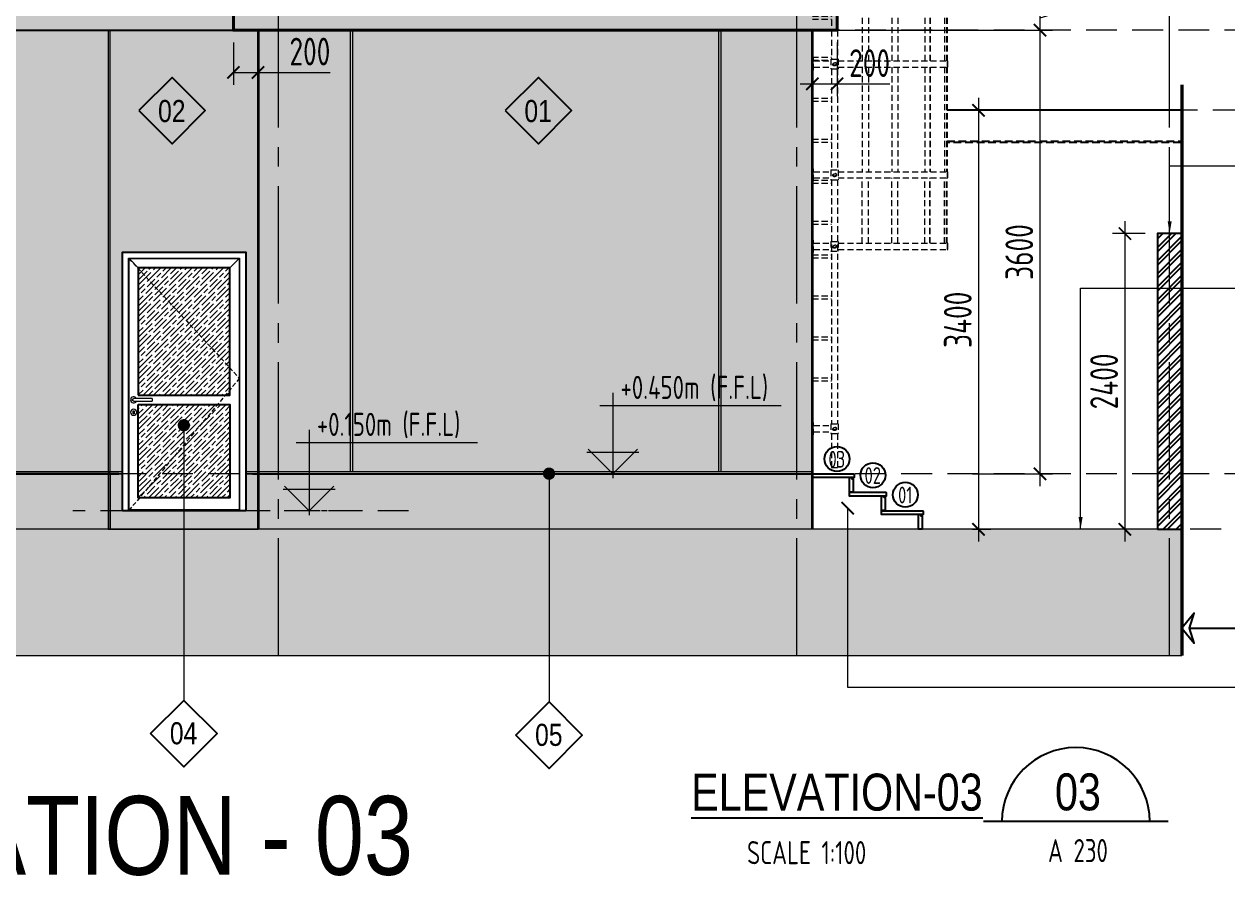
# Model space of a CAD drawing. Header units: millimetres. Extents: x -30697 to 201471, y -29614 to 19378.
# Drawn here: x 109335 to 119099, y -2813 to 4100 of the extents above; entities that cross this region are included whole.
import ezdxf
from ezdxf.enums import TextEntityAlignment as Align
from ezdxf.xclip import XClip

# ---------------------------------------------------------------- set-up
doc = ezdxf.new("R2010")
doc.units = ezdxf.units.MM
doc.header["$MEASUREMENT"] = 0
doc.header["$XCLIPFRAME"] = 0
doc.header["$PDMODE"] = 1
for name, pattern in [('1735 X DT-5BR-ELE_03$0$DASHED', [0.75, 0.5, -0.25]), ('1735 X DT-5BR-ELE_03$0$HIDDEN', [0.375, 0.25, -0.125]), ('ACAD_ISO02W100', [15, 12, -3]), ('CENTER', [2, 1.25, -0.25, 0.25, -0.25]), ('CENTER2', [28.575, 19.05, -3.175, 3.175, -3.175])]:
    doc.linetypes.add(name, pattern=pattern)
for name, color, linetype, lineweight, plot in [('00--ORIGIN POINT', 200, 'Continuous', 20, False), ('1735 X DT-5BR-ELE_03$0$00--ORIGIN', 6, 'Continuous', 0, False), ('1735 X DT-5BR-ELE_03$0$00--ORIGIN POINT', 200, 'Continuous', 20, False)]:
    doc.layers.add(name, color=color, linetype=linetype, lineweight=lineweight, plot=plot)
for name, color, linetype in [('01--VIEW-TITLE', 7, 'Continuous'), ('05--PLOT MARK', 2, 'Continuous'), ('08--WINREF-1', 8, 'Continuous'), ('1735 X DT-5BR-ELE_03$0$PLOT', 10, 'Continuous'), ('DOOR NOS.', 9, 'CENTER')]:
    doc.layers.add(name, color=color, linetype=linetype)
for name, color, linetype, lineweight in [('03--GRID', 252, 'CENTER2', 5), ('05--LEADER', 8, 'Continuous', 13), ('05--TEXT-2', 2, 'Continuous', 25), ('07--DIM-2', 2, 'Continuous', 25), ('08--TAG REF', 7, 'Continuous', 25), ('1735 X DT-5BR-ELE_03$0$04--HATCH-0', 8, 'Continuous', 13), ('1735 X DT-5BR-ELE_03$0$04--HATCH-1', 251, 'Continuous', 13), ('1735 X DT-5BR-ELE_03$0$04--HATCH-3', 251, 'Continuous', 9), ('1735 X DT-5BR-ELE_03$0$06--LINE-00', 8, '1735 X DT-5BR-ELE_03$0$HIDDEN', 25), ('1735 X DT-5BR-ELE_03$0$06--LINE-1', 9, 'Continuous', 18), ('1735 X DT-5BR-ELE_03$0$06--LINE-2', 2, 'Continuous', 25), ('1735 X DT-5BR-ELE_03$0$06--LINE-3', 3, 'Continuous', 35), ('1735 X DT-5BR-ELE_03$0$06--LINE-4', 4, 'Continuous', 40), ('1735 X DT-5BR-ELE_03$0$07--DIM-2', 2, 'Continuous', 25), ('1735 X DT-5BR-ELE_03$0$CAT LADDER', 251, 'Continuous', 9), ('1735 X DT-5BR-ELE_03$0$F--BLOCKWALL-2', 2, 'Continuous', 25), ('1735 X DT-5BR-ELE_03$0$L--DOORS-2', 2, 'Continuous', 25), ('1735 X DT-5BR-ELE_03$0$L--DOORS-HID', 251, '1735 X DT-5BR-ELE_03$0$HIDDEN', 15), ('1735 X DT-5BR-ELE_03$0$L--STAIRS-2', 2, 'Continuous', 25), ('1735 X DT-5BR-ELE_03$0$L--STAIRS-HID', 9, '1735 X DT-5BR-ELE_03$0$HIDDEN', 18), ('1735 X DT-5BR-ELE_03$0$Q--KERBS', 1, 'Continuous', 18), ('1735 X DT-5BR-ELE_03$0$W--ELV-1', 250, '1735 X DT-5BR-ELE_03$0$DASHED', 9), ('1735 X DT-5BR-ELE_03$0$Z--GROOVES', 7, 'Continuous', 9), ('1735 X DT-5BR-ELE_03$0$Z--GROOVES-DUMMY.', 252, 'Continuous', 9), ('W--ELEV-2', 7, 'Continuous', 20)]:
    doc.layers.add(name, color=color, linetype=linetype, lineweight=lineweight)
doc.layers.add('1735 X DT-5BR-ELE_03$0$L--SHADE-1', color=7, linetype='Continuous', lineweight=20, true_color=0xf5f5f5)
doc.layers.add('1735 X DT-5BR-ELE_03$0$L--SHADE-2', color=7, linetype='Continuous', lineweight=20, true_color=0xd2d2d2)
doc.styles.add('1735 X DT-5BR-ELE_03$0$Ariel', font='arial.ttf', dxfattribs={"width": 0.8})
doc.styles.add('Ariel', font='arial.ttf', dxfattribs={"width": 0.8})
doc.styles.add('format font', font='arial.ttf')
doc.styles.add('ISO', font='isocp2.shx', dxfattribs={"width": 0.8})
doc.dimstyles.new('1-100_AR', dxfattribs={"dimtxt": 225, "dimasz": 100, "dimexe": 100, "dimexo": 100, "dimgap": 0, "dimtad": 0, "dimzin": 12, "dimdsep": 46, "dimtxsty": 'ISO', "dimblk": 'ARCHTICK', "dimcen": 100, "dimdle": 100, "dimclrd": 8, "dimclre": 9, "dimclrt": 2, "dimadec": 0, "dimazin": 0, "dimtfac": 1, "dimtmove": 0, "dimatfit": 2, "dimldrblk": 'ARCHTICK', "dimfxl": 1, "dimtvp": 0.75, "dimtolj": 1, "dimtzin": 12, "dimlwd": 9, "dimlwe": 9, "dimarcsym": 0})
doc.dimstyles.new('1-50', dxfattribs={"dimtxt": 125, "dimasz": 50, "dimexe": 50, "dimexo": 50, "dimgap": 0, "dimtad": 0, "dimdec": 3, "dimzin": 12, "dimdsep": 46, "dimtxsty": 'ISO', "dimblk": 'ARCHTICK', "dimcen": -150, "dimdle": 50, "dimclrd": 9, "dimclre": 9, "dimclrt": 2, "dimadec": 0, "dimazin": 0, "dimtfac": 1, "dimtdec": 3, "dimtmove": 1, "dimatfit": 2, "dimldrblk": 'ARCHTICK', "dimfxl": 1, "dimtvp": 0.75, "dimtolj": 1, "dimtzin": 12, "dimlwd": 18, "dimlwe": 18, "dimarcsym": 0})
doc.dimstyles.new('Copy of 1-100_AR LEADER', dxfattribs={"dimtxt": 200, "dimasz": 100, "dimexe": 100, "dimexo": 100, "dimgap": 0, "dimtad": 0, "dimdec": 0, "dimzin": 12, "dimdsep": 46, "dimtxsty": 'ISO', "dimcen": 150, "dimdle": 100, "dimclrd": 8, "dimclre": 9, "dimclrt": 2, "dimadec": 0, "dimazin": 0, "dimtfac": 1, "dimtdec": 0, "dimtmove": 0, "dimatfit": 2, "dimfxl": 1, "dimtvp": 0.75, "dimtolj": 1, "dimtzin": 12, "dimlwd": 9, "dimlwe": 9, "dimarcsym": 0})

# ---------------------------------------------------------------- blocks, each defined once
blk = doc.blocks.new('*U477')
at = {"layer": '1735 X DT-5BR-ELE_03$0$Z--GROOVES-DUMMY.', "ltscale": 25, "transparency": 33554623}
h = blk.add_hatch(color=256, dxfattribs=at)
h.dxf.hatch_style = 1
h.paths.add_polyline_path([(0, 15), (0, 0), (2400, 0), (2400, 15)])
at = {"layer": '1735 X DT-5BR-ELE_03$0$Z--GROOVES', "ltscale": 25}
blk.add_lwpolyline([(0, 15), (0, 0), (2400, 0), (2400, 15)], close=True, dxfattribs=at)
blk = doc.blocks.new('*U478')
at = {"layer": '1735 X DT-5BR-ELE_03$0$Z--GROOVES-DUMMY.', "ltscale": 25, "transparency": 33554623}
h = blk.add_hatch(color=256, dxfattribs=at)
h.dxf.hatch_style = 1
h.paths.add_polyline_path([(0, 15), (0, 0), (4600, 0), (4600, 15)])
at = {"layer": '1735 X DT-5BR-ELE_03$0$Z--GROOVES', "ltscale": 25}
blk.add_lwpolyline([(0, 15), (0, 0), (4600, 0), (4600, 15)], close=True, dxfattribs=at)
blk = doc.blocks.new('*U488')
at = {"layer": '1735 X DT-5BR-ELE_03$0$Z--GROOVES-DUMMY.', "ltscale": 25, "transparency": 33554623}
h = blk.add_hatch(color=256, dxfattribs=at)
h.dxf.hatch_style = 1
h.paths.add_polyline_path([(0, 15), (0, 0), (3585, 0), (3585, 15)])
at = {"layer": '1735 X DT-5BR-ELE_03$0$Z--GROOVES', "ltscale": 25}
blk.add_lwpolyline([(0, 15), (0, 0), (3585, 0), (3585, 15)], close=True, dxfattribs=at)
blk = doc.blocks.new('*U479')
at = {"layer": '1735 X DT-5BR-ELE_03$0$Z--GROOVES-DUMMY.', "ltscale": 25, "transparency": 33554623}
h = blk.add_hatch(color=256, dxfattribs=at)
h.dxf.hatch_style = 1
h.paths.add_polyline_path([(0, 15), (0, 0), (3585, 0), (3585, 15)])
at = {"layer": '1735 X DT-5BR-ELE_03$0$Z--GROOVES', "ltscale": 25}
blk.add_lwpolyline([(0, 15), (0, 0), (3585, 0), (3585, 15)], close=True, dxfattribs=at)
blk = doc.blocks.new('*U472')
at = {"layer": '1735 X DT-5BR-ELE_03$0$L--SHADE-1', "transparency": 33554687}
h = blk.add_hatch(color=256, dxfattribs=at)
h.dxf.hatch_style = 1
h.paths.add_polyline_path([(0, 0), (-7500, 0), (-7500, -200), (0, -200)])
at = {"layer": '1735 X DT-5BR-ELE_03$0$06--LINE-2'}
blk.add_lwpolyline([(0, 0), (-7500, 0), (-7500, -200), (0, -200)], close=True, dxfattribs=at)
blk = doc.blocks.new('*U475')
at = {"layer": '1735 X DT-5BR-ELE_03$0$L--SHADE-1', "transparency": 33554687}
h = blk.add_hatch(color=256, dxfattribs=at)
h.dxf.hatch_style = 1
h.paths.add_polyline_path([(0, 200), (-4900, 200), (-4900, 0), (0, 0)])
at = {"layer": '1735 X DT-5BR-ELE_03$0$06--LINE-4'}
blk.add_lwpolyline([(0, 200), (-4900, 200), (-4900, 0), (0, 0)], close=True, dxfattribs=at)
blk = doc.blocks.new('*U484')
for points in [[(330, 150), (-7, 150), (-10, 147), (-10, 120), (330, 120)], [(10, 119), (10, 109.8), (0, 109.8), (0, 2), (30, 2), (30, 119)]]:
    blk.add_lwpolyline(points, close=True)
blk = doc.blocks.new('*U485')
for points in [[(290, 150), (-7, 150), (-10, 147), (-10, 120), (290, 120)], [(10, 119), (10, 109.8), (0, 109.8), (0, 2), (30, 2), (30, 119)]]:
    blk.add_lwpolyline(points, close=True)
blk = doc.blocks.new('*U486')
for points in [[(330, 150), (-7, 150), (-10, 147), (-10, 120), (330, 120)], [(10, 119), (10, 109.8), (0, 109.8), (0, 2), (30, 2), (30, 119)]]:
    blk.add_lwpolyline(points, close=True)
blk = doc.blocks.new('*U487')
at = {"layer": '1735 X DT-5BR-ELE_03$0$Z--GROOVES-DUMMY.', "ltscale": 25, "transparency": 33554623}
h = blk.add_hatch(color=256, dxfattribs=at)
h.dxf.hatch_style = 1
h.paths.add_polyline_path([(0, 15), (0, 0), (450, 0), (450, 15)])
at = {"layer": '1735 X DT-5BR-ELE_03$0$Z--GROOVES', "ltscale": 25}
blk.add_lwpolyline([(0, 15), (0, 0), (450, 0), (450, 15)], close=True, dxfattribs=at)
blk = doc.blocks.new('1735 X DT-5BR-ELE_03$0$Al-04')
at = {"layer": '1735 X DT-5BR-ELE_03$0$04--HATCH-1'}
h = blk.add_hatch(dxfattribs=at)
h.set_pattern_fill('GOST_WOOD', color=252, scale=15, angle=315, style=0)
h.set_pattern_definition([(45, (-46729.74, -12500), (63.63961, -63.63961), [150, -30]), (45, (-46729.74, -12542.43), (63.63961, -63.63961), [90, -22.5, 45, -22.5]), (45, (-46740.345, -12595.46), (63.63961, -63.63961), [150, -30])])
h.paths.add_polyline_path([(128, -1162.5), (872, -1162.5), (872, -128), (128, -128)])
h = blk.add_hatch(dxfattribs=at)
h.set_pattern_fill('GOST_WOOD', color=252, scale=15, angle=315, style=0)
h.set_pattern_definition([(45, (-46729.74, -12400), (63.63961, -63.63961), [150, -30]), (45, (-46729.74, -12442.43), (63.63961, -63.63961), [90, -22.5, 45, -22.5]), (45, (-46740.345, -12495.46), (63.63961, -63.63961), [150, -30])])
h.paths.add_polyline_path([(128, -1995), (872, -1995), (872, -1237.5), (128, -1237.5)])
for p, q in [((1000, -2100), (0, -2100)), ((947, -2095), (53, -2095))]:
    blk.add_line(p, q)
at = {"layer": '1735 X DT-5BR-ELE_03$0$04--HATCH-0'}
for p, q in [((241, -1190), (91, -1190)), ((91, -1210), (241, -1210)), ((241, -1190), (241, -1200)), ((241, -1200), (241, -1210)), ((86, -1287.5), (96, -1287.5)), ((86, -1312.5), (86, -1287.5)), ((96, -1312.5), (86, -1312.5)), ((96, -1287.5), (96, -1312.5))]:
    blk.add_line(p, q, dxfattribs=at)
for centre, start, end in [((91, -1200), 23.65228, 180), ((91, -1200), 180, 336.34772), ((91, -1300), 0, 180), ((91, -1300), 180, 0)]:
    blk.add_arc(centre, 25, start, end, dxfattribs=at)
for points, knots in [([(81, -1200), (81, -1199.1), (81.2, -1197.8), (81.7, -1196.2), (82.3, -1195), (82.9, -1194.1), (83.5, -1193.4), (84.1, -1192.8), (84.9, -1192), (85.8, -1191.4), (86.6, -1191), (87.2, -1190.8), (87.8, -1190.5), (88.4, -1190.3), (89, -1190.2), (89.7, -1190.1), (90.3, -1190), (90.8, -1190), (91, -1190)], [0, 0, 0, 0, 0.0833333, 0.125, 0.1666667, 0.2083333, 0.2291667, 0.25, 0.2916667, 0.3333333, 0.3541667, 0.375, 0.3958333, 0.4166667, 0.4375, 0.4583333, 0.4791667, 0.5, 0.5, 0.5, 0.5]), ([(91, -1210), (90.8, -1210), (90.3, -1210), (89.7, -1209.9), (89, -1209.8), (88.4, -1209.7), (87.8, -1209.5), (87.2, -1209.2), (86.6, -1209), (86, -1208.7), (85.4, -1208.3), (84.7, -1207.8), (84.1, -1207.2), (83.5, -1206.6), (82.9, -1205.9), (82.3, -1205), (81.7, -1203.8), (81.2, -1202.2), (81, -1200.9), (81, -1200)], [0.5, 0.5, 0.5, 0.5, 0.5208333, 0.5416667, 0.5625, 0.5833333, 0.6041667, 0.625, 0.6458333, 0.6666667, 0.6875, 0.7083333, 0.75, 0.7708333, 0.7916667, 0.8333333, 0.875, 0.9166667, 1, 1, 1, 1])]:
    blk.add_open_spline(points, degree=3, knots=knots, dxfattribs=at)
at = {"layer": '1735 X DT-5BR-ELE_03$0$06--LINE-1'}
for p, q in [((128, -128), (53, -53)), ((872, -128), (947, -53)), ((872, -1237.5), (128, -1237.5)), ((872, -1237.5), (128, -1237.5))]:
    blk.add_line(p, q, dxfattribs=at)
for points in [[(50, -2100), (50, -50), (950, -50), (950, -2100)], [(53, -2095), (53, -53), (947, -53), (947, -2095)], [(128, -1995), (128, -1237.5)], [(872, -1237.5), (872, -1995)]]:
    blk.add_lwpolyline(points, dxfattribs=at)
at = {"layer": '1735 X DT-5BR-ELE_03$0$06--LINE-2'}
blk.add_lwpolyline([(0, -2100), (0, 0), (1000, 0), (1000, -2100)], dxfattribs=at)
at = {"layer": '1735 X DT-5BR-ELE_03$0$L--DOORS-2'}
for points in [[(128, -1162.5), (872, -1162.5), (872, -128), (128, -128)], [(128, -1237.5), (872, -1237.5), (872, -1995), (128, -1995)]]:
    blk.add_lwpolyline(points, close=True, dxfattribs=at)
at = {"layer": '1735 X DT-5BR-ELE_03$0$L--DOORS-HID', "ltscale": 140}
blk.add_lwpolyline([(50, -50), (950, -1025), (50, -2100)], dxfattribs=at)
blk = doc.blocks.new('1735 X DT-5BR-ELE_03$0$A$C1CD2175B')
at = {"linetype": '1735 X DT-5BR-ELE_03$0$DASHED', "ltscale": 100}
for p, q in [((-54, 8892.8), (-54, 8812.8)), ((-50, 8892.8), (-50, 4593.8)), ((0, 8892.8), (0, 4593.8)), ((4, 8892.8), (4, 8812.8)), ((-195, 8877.8), (-54, 8877.8)), ((-195, 8827.8), (-54, 8827.8)), ((-54, 8812.8), (4, 8812.8)), ((4, 8877.8), (895, 8877.8)), ((4, 8827.8), (895, 8827.8)), ((200, 8877.8), (200, 7578.3)), ((250, 8877.8), (250, 7578.3)), ((440, 8877.8), (440, 7578.3)), ((490, 8877.8), (490, 7578.3)), ((707.6, 8877.8), (707.6, 7578.3)), ((748.5, 8877.8), (748.5, 7578.3)), ((751.4, 8877.8), (751.4, 7578.3)), ((867, 8877.8), (867, 7578.3)), ((883.4, 8877.8), (883.4, 7578.3)), ((888.1, 8877.8), (888.1, 7578.3)), ((-305, 8348.8), (-305, 8521.3)), ((-255, 8348.8), (-255, 8521.3)), ((-50, 8348.8), (-50, 8521.3)), ((0, 8348.8), (0, 8521.3)), ((-309, 8348.8), (-309, 8268.8)), ((-251, 8348.8), (-309, 8348.8)), ((-251, 8348.8), (-251, 8268.8)), ((-54, 8333.8), (-251, 8333.8)), ((-54, 8348.8), (-54, 8268.8)), ((-54, 8348.8), (4, 8348.8)), ((4, 8348.8), (4, 8268.8)), ((-251, 8268.8), (-309, 8268.8)), ((-305, 8266.2), (-305, 8268.8)), ((-305, 7838.8), (-305, 8268.8)), ((-255, 8266.2), (-255, 8268.8)), ((-255, 7838.8), (-255, 8268.8)), ((-54, 8283.8), (-251, 8283.8)), ((-54, 8268.8), (4, 8268.8)), ((-50, 7818.8), (-50, 8268.8)), ((0, 7818.8), (0, 8268.8)), ((-205, 7942.2), (-50, 7942.2)), ((-205, 7917.2), (-50, 7917.2)), ((-54, 7818.8), (4, 7818.8)), ((-205, 7608.3), (-50, 7608.3)), ((-205, 7583.3), (-50, 7583.3)), ((-195, 7578.3), (-54, 7578.3)), ((-195, 7528.3), (-54, 7528.3)), ((-54, 7593.3), (-54, 7513.3)), ((-54, 7593.3), (4, 7593.3)), ((4, 7593.3), (4, 7513.3)), ((4, 7578.3), (895, 7578.3)), ((4, 7528.3), (895, 7528.3)), ((200, 7528.3), (200, 6578.5)), ((250, 7528.3), (250, 6578.5)), ((440, 7528.3), (440, 6578.5)), ((490, 7528.3), (490, 6578.5)), ((707.6, 7528.3), (707.6, 6578.5)), ((748.5, 7528.3), (748.5, 6578.5)), ((751.4, 7528.3), (751.4, 6578.5)), ((867, 7528.3), (867, 6578.5)), ((883.4, 7528.3), (883.4, 6578.5)), ((888.1, 7528.3), (888.1, 6578.5)), ((-54, 7513.3), (4, 7513.3)), ((-50, 7513.3), (-50, 6825.6)), ((0, 7513.3), (0, 6825.6)), ((-205, 7275.3), (-50, 7275.3)), ((-205, 7250.3), (-50, 7250.3)), ((-205, 6942.3), (-50, 6942.3)), ((-205, 6917.3), (-50, 6917.3)), ((-50, 6825.6), (-50, 6593.5)), ((0, 6825.6), (0, 6593.5)), ((-205, 6608.5), (-50, 6608.5)), ((-205, 6583.5), (-50, 6583.5)), ((-195, 6578.5), (-54, 6578.5)), ((-54, 6593.5), (-54, 6513.5)), ((-54, 6593.5), (4, 6593.5)), ((4, 6593.5), (4, 6513.5)), ((4, 6578.5), (895, 6578.5)), ((-195, 6528.5), (-54, 6528.5)), ((-54, 6513.5), (4, 6513.5)), ((-50, 6513.5), (-50, 5825.7)), ((0, 6513.5), (0, 5825.7)), ((4, 6528.5), (895, 6528.5)), ((200, 6528.5), (200, 5578.7)), ((250, 6528.5), (250, 5578.7)), ((440, 6528.5), (440, 5578.7)), ((490, 6528.5), (490, 5578.7)), ((707.6, 6528.5), (707.6, 5578.7)), ((748.5, 6528.5), (748.5, 5578.7)), ((751.4, 6528.5), (751.4, 5578.7)), ((867, 6528.5), (867, 5578.7)), ((883.4, 6528.5), (883.4, 5578.7)), ((888.1, 6528.5), (888.1, 5578.7)), ((-205, 6275.5), (-50, 6275.5)), ((-205, 6250.5), (-50, 6250.5)), ((-205, 5942.5), (-50, 5942.5)), ((-205, 5917.5), (-50, 5917.5)), ((-50, 5825.7), (-50, 5593.7)), ((0, 5825.7), (0, 5593.7)), ((-205, 5608.7), (-50, 5608.7)), ((-205, 5583.7), (-50, 5583.7)), ((-195, 5578.7), (-54, 5578.7)), ((-54, 5593.7), (-54, 5513.7)), ((-54, 5593.7), (4, 5593.7)), ((4, 5593.7), (4, 5513.7)), ((4, 5578.7), (895, 5578.7)), ((-195, 5528.7), (-54, 5528.7)), ((-54, 5513.7), (4, 5513.7)), ((-50, 5513.7), (-50, 4825.9)), ((0, 5513.7), (0, 4825.9)), ((4, 5528.7), (895, 5528.7)), ((200, 5528.7), (200, 4578.8)), ((250, 5528.7), (250, 4578.8)), ((440, 5528.7), (440, 4578.8)), ((490, 5528.7), (490, 4578.8)), ((707.6, 5528.7), (707.6, 4578.8)), ((748.5, 5528.7), (748.5, 4578.8)), ((751.4, 5528.7), (751.4, 4578.8)), ((867, 5528.7), (867, 4578.8)), ((883.4, 5528.7), (883.4, 4578.8)), ((888.1, 5528.7), (888.1, 4578.8)), ((-205, 5275.7), (-50, 5275.7)), ((-205, 5250.7), (-50, 5250.7)), ((-205, 4942.7), (-50, 4942.7)), ((-205, 4917.7), (-50, 4917.7)), ((-50, 4825.9), (-50, 4593.8)), ((0, 4825.9), (0, 4593.8)), ((-205, 4608.8), (-50, 4608.8)), ((-54, 4593.8), (-54, 4513.8)), ((-54, 4593.8), (4, 4593.8)), ((4, 4593.8), (4, 4513.8)), ((-205, 4583.8), (-50, 4583.8)), ((-195, 4578.8), (-54, 4578.8)), ((-195, 4528.8), (-54, 4528.8)), ((-54, 4513.8), (4, 4513.8)), ((-50, 4513.8), (-50, 3826.1)), ((0, 4513.8), (0, 3826.1)), ((4, 4578.8), (895, 4578.8)), ((4, 4528.8), (895, 4528.8)), ((200, 4528.8), (200, 3579)), ((250, 4528.8), (250, 3579)), ((440, 4528.8), (440, 3579)), ((490, 4528.8), (490, 3579)), ((707.6, 4528.8), (707.6, 3579)), ((748.5, 4528.8), (748.5, 3579)), ((751.4, 4528.8), (751.4, 3579)), ((867, 4528.8), (867, 3579)), ((883.4, 4528.8), (883.4, 3579)), ((888.1, 4528.8), (888.1, 3579)), ((-205, 4275.8), (-50, 4275.8)), ((-205, 4250.8), (-50, 4250.8)), ((-205, 3942.8), (-50, 3942.8)), ((-205, 3917.8), (-50, 3917.8)), ((-50, 3826.1), (-50, 3594)), ((0, 3826.1), (0, 3594)), ((-205, 3609.8), (-50, 3609.8)), ((-205, 3584.8), (-50, 3584.8)), ((-195, 3579), (-54, 3579)), ((-195, 3529), (-54, 3529)), ((-54, 3594), (-54, 3514)), ((-54, 3594), (4, 3594)), ((4, 3594), (4, 3514)), ((4, 3579), (895, 3579)), ((4, 3529), (895, 3529)), ((200, 3529), (200, 2679)), ((250, 3529), (250, 2679)), ((440, 3529), (440, 2679)), ((490, 3529), (490, 2679)), ((707.6, 3529), (707.6, 2679)), ((748.5, 3529), (748.5, 2679)), ((751.4, 3529), (751.4, 2679)), ((867, 3529), (867, 2679)), ((883.4, 3529), (883.4, 2679)), ((888.1, 3529), (888.1, 2679)), ((-54, 3514), (4, 3514)), ((-50, 3514), (-50, 2694)), ((0, 3514), (0, 2694)), ((-205, 3276.8), (-50, 3276.8)), ((-205, 3251.8), (-50, 3251.8)), ((-205, 2943.8), (-50, 2943.8)), ((-205, 2918.8), (-50, 2918.8)), ((-195, 2679), (-54, 2679)), ((-54, 2694), (-54, 2614)), ((-54, 2694), (4, 2694)), ((4, 2694), (4, 2614)), ((4, 2679), (895, 2679)), ((-205, 2610.8), (-50, 2610.8)), ((-205, 2585.8), (-50, 2585.8)), ((-195, 2629), (-54, 2629)), ((-54, 2614), (4, 2614)), ((-50, 2614), (-50, 634.3)), ((0, 2614), (0, 634.3)), ((4, 2629), (895, 2629)), ((200, 2098.8), (200, 2629)), ((250, 2098.8), (250, 2629)), ((440, 2098.8), (440, 2629)), ((490, 2098.8), (490, 2629)), ((707.6, 2098.8), (707.6, 2629)), ((748.5, 2098.8), (748.5, 2629)), ((751.4, 2098.8), (751.4, 2629)), ((867, 2098.8), (867, 2629)), ((883.4, 2098.8), (883.4, 2629)), ((888.1, 2098.8), (888.1, 2629)), ((-205, 2277.8), (-50, 2277.8)), ((-205, 2252.8), (-50, 2252.8)), ((-195, 2098.8), (-54, 2098.8)), ((-54, 2113.8), (-54, 2033.8)), ((-54, 2113.8), (4, 2113.8)), ((4, 2113.8), (4, 2033.8)), ((4, 2098.8), (895, 2098.8)), ((-205, 2005.8), (-50, 2005.8)), ((-205, 1980.8), (-50, 1980.8)), ((-195, 2048.8), (-54, 2048.8)), ((-54, 2033.8), (4, 2033.8)), ((4, 2048.8), (895, 2048.8)), ((-205, 1672.8), (-50, 1672.8)), ((-205, 1647.8), (-50, 1647.8)), ((-205, 1339.8), (-50, 1339.8)), ((-205, 1314.8), (-50, 1314.8)), ((-205, 1006.8), (-50, 1006.8)), ((-205, 981.8), (-50, 981.8)), ((-195, 619.3), (-54, 619.3)), ((-54, 634.3), (-54, 554.3)), ((-54, 634.3), (4, 634.3)), ((4, 634.3), (4, 554.3)), ((-195, 569.3), (-54, 569.3)), ((-54, 554.3), (4, 554.3)), ((-50, 554.3), (-50, 277.8)), ((0, 554.3), (0, 277.8)), ((0, 277.8), (-50, 277.8))]:
    blk.add_line(p, q, dxfattribs=at)
for points in [[(-205, 8802.8), (-195, 8802.8), (-195, 8902.8), (-205, 8902.8)], [(895, 8877.8), (890, 8877.8), (890, 8827.8), (895, 8827.8)], [(-230, 7828.8), (-230, 7838.8), (-330, 7838.8), (-330, 7828.8)], [(-205, 7503.3), (-195, 7503.3), (-195, 7603.3), (-205, 7603.3)], [(895, 7578.3), (890, 7578.3), (890, 7528.3), (895, 7528.3)], [(-205, 6503.5), (-195, 6503.5), (-195, 6603.5), (-205, 6603.5)], [(895, 6578.5), (890, 6578.5), (890, 6528.5), (895, 6528.5)], [(-205, 5503.7), (-195, 5503.7), (-195, 5603.7), (-205, 5603.7)], [(895, 5578.7), (890, 5578.7), (890, 5528.7), (895, 5528.7)], [(-205, 4503.8), (-195, 4503.8), (-195, 4603.8), (-205, 4603.8)], [(895, 4578.8), (890, 4578.8), (890, 4528.8), (895, 4528.8)], [(-205, 3504), (-195, 3504), (-195, 3604), (-205, 3604)], [(895, 3579), (890, 3579), (890, 3529), (895, 3529)], [(-205, 2604), (-195, 2604), (-195, 2704), (-205, 2704)], [(895, 2679), (890, 2679), (890, 2629), (895, 2629)], [(-205, 2023.8), (-195, 2023.8), (-195, 2123.8), (-205, 2123.8)], [(895, 2098.8), (890, 2098.8), (890, 2048.8), (895, 2048.8)], [(-205, 544.3), (-195, 544.3), (-195, 644.3), (-205, 644.3)]]:
    blk.add_lwpolyline(points, close=True, dxfattribs=at)
for centre, radius in [((-25, 8852.2), 15), ((-25, 8852.2), 10), ((-25, 7552.7), 15), ((-25, 7552.7), 10), ((-25, 6552.9), 15), ((-25, 6552.9), 10), ((-25, 5553), 15), ((-25, 5553), 10), ((-25, 4553.2), 15), ((-25, 4553.2), 10), ((-25, 3553.3), 15), ((-25, 3553.3), 10), ((-25, 2653.3), 15), ((-25, 2653.3), 10), ((-25, 2073.2), 15), ((-25, 2073.2), 10), ((-25, 593.7), 15), ((-25, 593.7), 10)]:
    blk.add_circle(centre, radius, dxfattribs=at)
for radius in [152.5, 102.5]:
    blk.add_arc((-152.5, 8521.3), radius, 0, 180, dxfattribs=at)
blk = doc.blocks.new('1735 X DT-5BR-ELE_03')
at = {"layer": '1735 X DT-5BR-ELE_03$0$04--HATCH-3'}
h = blk.add_hatch(color=251, dxfattribs=at)
h.dxf.hatch_style = 1
h.paths.add_polyline_path([(100534.1, -1025.5), (118734.1, -1025.5), (118734.1, 0), (100534.1, 0)])
at = {"layer": '1735 X DT-5BR-ELE_03$0$F--BLOCKWALL-2', "transparency": 33554687}
h = blk.add_hatch(dxfattribs=at)
h.set_pattern_fill('ANSI32', color=252, scale=200)
h.paths.add_polyline_path([(118534.1, 0), (118734.1, 0), (118734.1, 2400), (118534.1, 2400)])
at = {"layer": '1735 X DT-5BR-ELE_03$0$L--SHADE-1', "transparency": 33554687}
h = blk.add_hatch(color=256, dxfattribs=at)
h.dxf.hatch_style = 1
h.paths.add_polyline_path([(107734.1, 4050), (110018.1, 4050), (110018.1, 465), (107734.1, 465)])
h = blk.add_hatch(color=256, dxfattribs=at)
h.dxf.hatch_style = 1
h.paths.add_polyline_path([(111234.1, 4050), (115734.1, 4050), (115734.1, 465), (111234.1, 465)])
h = blk.add_hatch(color=256, dxfattribs=at)
h.dxf.hatch_style = 1
h.paths.add_polyline_path([(103734.1, 450), (110018.1, 450), (110018.1, 0), (103734.1, 0)])
h = blk.add_hatch(color=256, dxfattribs=at)
h.dxf.hatch_style = 1
h.paths.add_polyline_path([(111234.1, 450), (115734.1, 450), (115734.1, 0), (111234.1, 0)])
at = {"layer": '1735 X DT-5BR-ELE_03$0$L--SHADE-2', "transparency": 33554687}
h = blk.add_hatch(color=256, dxfattribs=at)
h.dxf.hatch_style = 1
h.paths.add_polyline_path([(111234.1, 465), (111134.1, 465), (111134.1, 2250), (110134.1, 2250), (110134.1, 465), (110033.1, 465), (110033.1, 4050), (111234.1, 4050)])
h = blk.add_hatch(color=256, dxfattribs=at)
h.dxf.hatch_style = 1
h.paths.add_polyline_path([(110134.4, 450), (110033.1, 450), (110033.1, 0), (111234.1, 0), (111234.1, 450), (111134.1, 450), (111133.6, 150), (110133.9, 150)])
at = {"layer": '1735 X DT-5BR-ELE_03$0$00--ORIGIN', "transparency": 33554687}
blk.add_lwpolyline([(107734.1, 4050), (110018.1, 4050), (110018.1, 465), (107734.1, 465)], close=True, dxfattribs=at)
at = {"layer": '1735 X DT-5BR-ELE_03$0$00--ORIGIN'}
for points in [[(111234.1, 465), (111134.1, 465), (111134.1, 2250), (110134.1, 2250), (110134.1, 465), (110033.1, 465), (110033.1, 4050), (111234.1, 4050)], [(111234.1, 4050), (115734.1, 4050), (115734.1, 465), (111234.1, 465)], [(103734.1, 450), (110018.1, 450), (110018.1, 0), (103734.1, 0)], [(110134.4, 450), (110033.1, 450), (110033.1, 0), (111234.1, 0), (111234.1, 450), (111134.1, 450), (111133.6, 150), (110133.9, 150)], [(111234.1, 450), (115734.1, 450), (115734.1, 0), (111234.1, 0)]]:
    blk.add_lwpolyline(points, close=True, dxfattribs=at)
at = {"layer": '1735 X DT-5BR-ELE_03$0$00--ORIGIN POINT', "ltscale": 25}
blk.add_lwpolyline([(100534.1, -1025.5), (118734.1, -1025.5), (118734.1, 0), (100534.1, 0)], close=True, dxfattribs=at)
at = {"layer": '1735 X DT-5BR-ELE_03$0$06--LINE-00', "ltscale": 250}
for p, q in [((116826.9, 3150), (118724.1, 3150)), ((118724.1, 3140), (116826.9, 3140))]:
    blk.add_line(p, q, dxfattribs=at)
at = {"layer": '1735 X DT-5BR-ELE_03$0$06--LINE-2'}
for p, q in [((103734.1, 450), (110104.1, 450)), ((110104.1, 450), (103734.1, 450)), ((111189.1, 450), (115734.1, 450))]:
    blk.add_line(p, q, dxfattribs=at)
at = {"layer": '1735 X DT-5BR-ELE_03$0$06--LINE-3'}
for p, q in [((111234.1, 4050), (111234.1, 0)), ((115734.1, 0), (115734.1, 4050))]:
    blk.add_line(p, q, dxfattribs=at)
at = {"layer": '1735 X DT-5BR-ELE_03$0$07--DIM-2'}
blk.add_lwpolyline([(118734.1, 0), (118734.1, 0), (118734.1, 3140), (118724.1, 3140), (118724.1, 3150), (118734.1, 3150), (118734.1, 3400), (116826.9, 3400)], dxfattribs=at)
at = {"layer": '1735 X DT-5BR-ELE_03$0$F--BLOCKWALL-2'}
blk.add_lwpolyline([(118534.1, 0), (118734.1, 0), (118734.1, 2400), (118534.1, 2400)], close=True, dxfattribs=at)
at = {"layer": '1735 X DT-5BR-ELE_03$0$L--STAIRS-2'}
blk.add_line((115734.1, 0), (115734.1, 450), dxfattribs=at)
at = {"layer": '1735 X DT-5BR-ELE_03$0$L--STAIRS-HID', "ltscale": 200}
blk.add_line((110209.1, 150), (111109.1, 150), dxfattribs=at)
at = {"layer": '1735 X DT-5BR-ELE_03$0$PLOT', "linetype": '1735 X DT-5BR-ELE_03$0$DASHED', "ltscale": 300, "const_width": 25, "flags": 128}
blk.add_lwpolyline([(118734.1, -1025.5), (118734.1, 3607.1)], dxfattribs=at)
at = {"layer": '1735 X DT-5BR-ELE_03$0$Q--KERBS'}
blk.add_line((118734.1, 0), (100734.1, 0), dxfattribs=at)
at = {"layer": '1735 X DT-5BR-ELE_03$0$W--ELV-1', "ltscale": 500}
for p, q in [((121109.6, 3400), (118724.1, 3400)), ((112456.7, 150), (109730.4, 150))]:
    blk.add_line(p, q, dxfattribs=at)
for points in [[(121205.6, 4050), (99322.1, 4050)], [(121205.6, 450), (99322.1, 450)], [(124301.9, 0), (99322.1, 0)]]:
    blk.add_lwpolyline(points, dxfattribs=at)
at = {"layer": '1735 X DT-5BR-ELE_03$0$06--LINE-2'}
for name, p in [('*U472', (111034.1, 4250)), ('*U475', (115934.1, 4050))]:
    blk.add_blockref(name, p, dxfattribs=at)
at = {"layer": '1735 X DT-5BR-ELE_03$0$CAT LADDER'}
ref = blk.add_blockref('1735 X DT-5BR-ELE_03$0$A$C1CD2175B', (115938.8, 222.2), dxfattribs=at)
XClip(ref).set_block_clipping_path([(-205.0000000001, -222.1674293249), (1220.0000041802, 8877.8325706751)])
at = {"layer": '1735 X DT-5BR-ELE_03$0$L--DOORS-2'}
blk.add_blockref('1735 X DT-5BR-ELE_03$0$Al-04', (110133.9, 2250), dxfattribs=at)
at = {"layer": '1735 X DT-5BR-ELE_03$0$L--STAIRS-2', "xscale": -1}
for name, p in [('*U486', (116064.1, 300)), ('*U485', (116324.1, 150)), ('*U484', (116624.1, 0))]:
    blk.add_blockref(name, p, dxfattribs=at)
at = {"layer": '1735 X DT-5BR-ELE_03$0$Z--GROOVES-DUMMY.', "ltscale": 25}
for name, p, rotation in [('*U479', (110018.1, 4050), 270), ('*U477', (110134.1, 465), 180), ('*U487', (110018.1, 450), 270), ('*U478', (115734.1, 465), 180)]:
    blk.add_blockref(name, p, dxfattribs=dict(at, rotation=rotation))
at = {"layer": '1735 X DT-5BR-ELE_03$0$Z--GROOVES-DUMMY.', "ltscale": 25, "xscale": -1, "rotation": 90}
for p in [(112000.1, 4050), (114990.1, 4050)]:
    blk.add_blockref('*U488', p, dxfattribs=at)
at = {"layer": '1735 X DT-5BR-ELE_03$0$00--ORIGIN', "insert": (107046, -2164.2), "char_height": 640, "attachment_point": 1, "style": '1735 X DT-5BR-ELE_03$0$Ariel'}
blk.add_mtext_dynamic_manual_height_columns('ELEVATION - 03', width=10517.503, gutter_width=1000, heights=[0], dxfattribs=at)
blk = doc.blocks.new('V-TITLE1')
at = {"layer": '01--VIEW-TITLE', "color": 4}
blk.add_line((1000, 0), (-1000, 0), dxfattribs=at)
at = {"layer": '01--VIEW-TITLE', "color": 2}
blk.add_arc((0, 0), 800, 0, 180, dxfattribs=at)
at = {"layer": '01--VIEW-TITLE', "color": 4, "style": 'Ariel', "width": 0.8}
blk.add_attdef('VREF', text='', height=400, dxfattribs=at).set_placement((23, 321), align=Align.MIDDLE)
blk.add_attdef('VIEWREF', text='', height=400, dxfattribs=at).set_placement((-1008, 118), align=Align.RIGHT)
at = {"layer": '01--VIEW-TITLE', "color": 2, "style": 'ISO', "width": 0.8}
blk.add_attdef('SCALE', text='', height=250, dxfattribs=at).set_placement((-1028, -462), align=Align.RIGHT)
blk.add_attdef('DWGREF', text='', height=250, dxfattribs=at).set_placement((23, -315), align=Align.MIDDLE)
blk = doc.blocks.new('*U104')
at = {"color": 2}
for p, q in [((0, 875), (0, -46)), ((1822, 734), (-141, 734)), ((0, 0), (-267, 267)), ((267, 267), (0, 0)), ((-280, 234), (280, 234))]:
    blk.add_line(p, q, dxfattribs=at)
blk.add_solid([(0, 234), (234, 234), (0, 0), (234, 234)], dxfattribs=at)
at = {"layer": '00--ORIGIN POINT', "linetype": 'ACAD_ISO02W100', "ltscale": 5}
blk.add_line((270, 0), (-270, 0), dxfattribs=at)
at = {"style": 'ISO', "width": 0.8}
for tag, p in [('LEVEL', (225, 782)), ('FLOOR', (225, 406))]:
    blk.add_attdef(tag, p, '', height=250, dxfattribs=at)
blk = doc.blocks.new('CUSION')
at = {"color": 251}
blk.add_circle((0, 0), 92.1, dxfattribs=at)
at = {"layer": 'DOOR NOS.', "ltscale": 100, "style": 'format font'}
blk.add_attdef('A00', text='', height=100, dxfattribs=at).set_placement((-10.2, -1.9), align=Align.MIDDLE)
blk = doc.blocks.new('_ArchTick')
at = {"color": 0, "const_width": 0.15}
blk.add_lwpolyline([(-0.5, -0.5), (0.5, 0.5)], dxfattribs=at)
blk = doc.blocks.new('*D149')
at = {"layer": '07--DIM-2', "color": 8, "lineweight": 9, "transparency": 16777216}
blk.add_line((117582.4, 350), (117582.4, 4150), dxfattribs=at)
at = {"layer": '07--DIM-2', "color": 9, "lineweight": 9, "transparency": 16777216}
for p, q in [((115934.1, 4050), (117682.4, 4050)), ((117034.1, 450), (117682.4, 450))]:
    blk.add_line(p, q, dxfattribs=at)
at = {"layer": 'Defpoints', "color": 0, "transparency": 16777216}
for p in [(115834.1, 4050), (117582.4, 4050), (116934.1, 450)]:
    blk.add_point(p, dxfattribs=at)
at = {"layer": '07--DIM-2', "color": 8, "lineweight": 9, "transparency": 16777216, "xscale": 100, "yscale": 100, "zscale": 100}
for p, rotation in [((117582.4, 4050), 90), ((117582.4, 450), 270)]:
    blk.add_blockref('_ArchTick', p, dxfattribs=dict(at, rotation=rotation))
at = {"layer": '07--DIM-2', "color": 2, "transparency": 16777216, "insert": (117413.6, 2250), "char_height": 225, "attachment_point": 5, "rotation": 90, "style": 'ISO'}
blk.add_mtext('\\A1;3600', dxfattribs=at)
blk = doc.blocks.new('*D150')
at = {"layer": '07--DIM-2', "color": 8, "lineweight": 9, "transparency": 16777216}
for p, q in [((118019.9, 4281.3), (118019.9, 4610)), ((117582.4, 3950), (117582.4, 4350)), ((117582.4, 4150), (118019.9, 4281.3))]:
    blk.add_line(p, q, dxfattribs=at)
at = {"layer": '07--DIM-2', "color": 9, "lineweight": 9, "transparency": 16777216}
for p, q in [((115934.1, 4250), (117682.4, 4250)), ((115934.1, 4050), (117682.4, 4050))]:
    blk.add_line(p, q, dxfattribs=at)
at = {"layer": 'Defpoints', "color": 0, "transparency": 16777216}
for p in [(115834.1, 4250), (117582.4, 4250), (115834.1, 4050)]:
    blk.add_point(p, dxfattribs=at)
at = {"layer": '07--DIM-2', "color": 8, "lineweight": 9, "transparency": 16777216, "xscale": 100, "yscale": 100, "zscale": 100}
for p, rotation in [((117582.4, 4250), 90), ((117582.4, 4050), 270)]:
    blk.add_blockref('_ArchTick', p, dxfattribs=dict(at, rotation=rotation))
at = {"layer": '07--DIM-2', "color": 2, "transparency": 16777216, "insert": (117851.1, 4445.6), "char_height": 225, "attachment_point": 5, "rotation": 90, "style": 'ISO'}
blk.add_mtext('\\A1;200', dxfattribs=at)
blk = doc.blocks.new('*D152')
at = {"layer": '07--DIM-2', "color": 8, "lineweight": 9, "transparency": 16777216}
blk.add_line((118270.6, 2500), (118270.6, -100), dxfattribs=at)
at = {"layer": '07--DIM-2', "color": 9, "lineweight": 9, "transparency": 16777216}
for p, q in [((118434.1, 2400), (118170.6, 2400)), ((118434.1, 0), (118170.6, 0))]:
    blk.add_line(p, q, dxfattribs=at)
at = {"layer": 'Defpoints', "color": 0, "transparency": 16777216}
for p in [(118534.1, 2400), (118270.6, 0), (118534.1, 0)]:
    blk.add_point(p, dxfattribs=at)
at = {"layer": '07--DIM-2', "color": 8, "lineweight": 9, "transparency": 16777216, "xscale": 100, "yscale": 100, "zscale": 100}
for p, rotation in [((118270.6, 2400), 90), ((118270.6, 0), 270)]:
    blk.add_blockref('_ArchTick', p, dxfattribs=dict(at, rotation=rotation))
at = {"layer": '07--DIM-2', "color": 2, "transparency": 16777216, "insert": (118101.9, 1200), "char_height": 225, "attachment_point": 5, "rotation": 90, "style": 'ISO'}
blk.add_mtext('\\A1;2400', dxfattribs=at)
blk = doc.blocks.new('*D154')
at = {"layer": '07--DIM-2', "color": 8, "lineweight": 9, "transparency": 16777216}
blk.add_line((117082.9, 3500), (117082.9, -100), dxfattribs=at)
at = {"layer": '07--DIM-2', "color": 9, "lineweight": 9, "transparency": 16777216}
for p, q in [((117034.1, 3400), (117182.9, 3400)), ((117034.1, 0), (117182.9, 0))]:
    blk.add_line(p, q, dxfattribs=at)
at = {"layer": 'Defpoints', "color": 0, "transparency": 16777216}
for p in [(116934.1, 3400), (116934.1, 0), (117082.9, 0)]:
    blk.add_point(p, dxfattribs=at)
at = {"layer": '07--DIM-2', "color": 8, "lineweight": 9, "transparency": 16777216, "xscale": 100, "yscale": 100, "zscale": 100}
for p, rotation in [((117082.9, 3400), 90), ((117082.9, 0), 270)]:
    blk.add_blockref('_ArchTick', p, dxfattribs=dict(at, rotation=rotation))
at = {"layer": '07--DIM-2', "color": 2, "transparency": 16777216, "insert": (116914.2, 1700), "char_height": 225, "attachment_point": 5, "rotation": 90, "style": 'ISO'}
blk.add_mtext('\\A1;3400', dxfattribs=at)
blk = doc.blocks.new('*D161')
at = {"layer": '07--DIM-2', "color": 9, "lineweight": 9, "transparency": 16777216}
for p, q in [((115734.1, 3950), (115734.1, 3514.4)), ((115934.1, 3950), (115934.1, 3514.4))]:
    blk.add_line(p, q, dxfattribs=at)
at = {"layer": '07--DIM-2', "color": 8, "lineweight": 9, "transparency": 16777216}
for p, q in [((115634.1, 3614.4), (115934.1, 3614.4)), ((115934.1, 3614.4), (116362.8, 3614.4))]:
    blk.add_line(p, q, dxfattribs=at)
at = {"layer": 'Defpoints', "color": 0, "transparency": 16777216}
for p in [(115734.1, 4050), (115934.1, 4050), (115934.1, 3614.4)]:
    blk.add_point(p, dxfattribs=at)
at = {"layer": '07--DIM-2', "color": 8, "lineweight": 9, "transparency": 16777216, "xscale": 100, "yscale": 100, "zscale": 100, "rotation": 180}
blk.add_blockref('_ArchTick', (115734.1, 3614.4), dxfattribs=at)
at = {"layer": '07--DIM-2', "color": 8, "lineweight": 9, "transparency": 16777216, "xscale": 100, "yscale": 100, "zscale": 100}
blk.add_blockref('_ArchTick', (115934.1, 3614.4), dxfattribs=at)
at = {"layer": '07--DIM-2', "color": 2, "transparency": 16777216, "insert": (116198.5, 3783.2), "char_height": 225, "attachment_point": 5, "style": 'ISO'}
blk.add_mtext('\\A1;200', dxfattribs=at)
blk = doc.blocks.new('*D162')
at = {"layer": '07--DIM-2', "color": 9, "lineweight": 9, "transparency": 16777216}
for p, q in [((111034.1, 3950), (111034.1, 3607.9)), ((111234.1, 3950), (111234.1, 3607.9))]:
    blk.add_line(p, q, dxfattribs=at)
at = {"layer": '07--DIM-2', "color": 8, "lineweight": 9, "transparency": 16777216}
for p, q in [((111034.1, 3707.9), (111334.1, 3707.9)), ((111234.1, 3707.9), (111819.5, 3707.9))]:
    blk.add_line(p, q, dxfattribs=at)
at = {"layer": 'Defpoints', "color": 0, "transparency": 16777216}
for p in [(111034.1, 4050), (111234.1, 4050), (111034.1, 3707.9)]:
    blk.add_point(p, dxfattribs=at)
at = {"layer": '07--DIM-2', "color": 8, "lineweight": 9, "transparency": 16777216, "xscale": 100, "yscale": 100, "zscale": 100, "rotation": 180}
blk.add_blockref('_ArchTick', (111034.1, 3707.9), dxfattribs=at)
at = {"layer": '07--DIM-2', "color": 8, "lineweight": 9, "transparency": 16777216, "xscale": 100, "yscale": 100, "zscale": 100}
blk.add_blockref('_ArchTick', (111234.1, 3707.9), dxfattribs=at)
at = {"layer": '07--DIM-2', "color": 2, "transparency": 16777216, "insert": (111655.2, 3876.7), "char_height": 225, "attachment_point": 5, "style": 'ISO'}
blk.add_mtext('\\A1;200', dxfattribs=at)
blk = doc.blocks.new('*U19')
at = {"layer": '08--WINREF-1', "color": 2}
blk.add_lwpolyline([(339, 0), (0, -339), (-339, 0), (0, 339)], close=True, dxfattribs=at)
at = {"style": 'Ariel', "width": 0.8}
blk.add_attdef('CB-02', text='', height=225, dxfattribs=at).set_placement((3, -4), align=Align.MIDDLE)
blk = doc.blocks.new('*U39')
at = {"layer": '08--WINREF-1', "color": 2}
blk.add_lwpolyline([(339, 0), (0, -339), (-339, 0), (0, 339)], close=True, dxfattribs=at)
at = {"style": 'Ariel', "width": 0.8}
blk.add_attdef('CB-02', text='', height=225, dxfattribs=at).set_placement((3, -4), align=Align.MIDDLE)
blk.add_leader([(0, -2665), (0, -339)], dimstyle='1-50', override={"dimtxt": 100, "dimasz": 125, "dimgap": 50, "dimtad": 0, "dimldrblk": 'Dot', "dimfxl": 3, "dimarcsym": 1})
blk = doc.blocks.new('*U107')
at = {"layer": '08--WINREF-1', "color": 2}
blk.add_lwpolyline([(339, 0), (0, -339), (-339, 0), (0, 339)], close=True, dxfattribs=at)
at = {"style": 'Ariel', "width": 0.8}
blk.add_attdef('CB-02', text='', height=225, dxfattribs=at).set_placement((3, -4), align=Align.MIDDLE)
blk.add_leader([(0, -3142), (0, -339)], dimstyle='1-50', override={"dimtxt": 100, "dimasz": 125, "dimgap": 50, "dimtad": 0, "dimldrblk": 'Dot', "dimfxl": 3, "dimarcsym": 1})

msp = doc.modelspace()

# ---------------------------------------------------------------- linework, layer by layer
at = {"layer": '03--GRID', "ltscale": 50}
for p, q in [((111401.478, -1025.865), (111401.478, 10449.244)), ((115609.094, -1025.464), (115609.094, 10449.646)), ((118634.094, -1025.464), (118634.094, 10449.646))]:
    msp.add_line(p, q, dxfattribs=at)
at = {"layer": '05--PLOT MARK'}
msp.add_line((118794.265, -803.211), (120055.643, -803.211), dxfattribs=at)
msp.add_lwpolyline([(118734.094, -803.211), (118833.829, -925.294), (118794.265, -803.211), (118833.829, -681.128), (118734.094, -803.211)], dxfattribs=at)

# ---------------------------------------------------------------- block references
msp.add_blockref('1735 X DT-5BR-ELE_03', (0, 0))
ref = msp.add_blockref('V-TITLE1', (117872.693, -2371.546), dxfattribs=dict(xscale=0.75, yscale=0.75, zscale=0.75))
ref.add_attrib('VREF', '03', dxfattribs={"layer": '01--VIEW-TITLE', "color": 4, "height": 300, "style": 'Ariel', "width": 0.8}).set_placement((117889.633, -2130.945, 16042302.115), align=Align.MIDDLE)
ref.add_attrib('VIEWREF', '%%UELEVATION-03', dxfattribs={"layer": '01--VIEW-TITLE', "color": 4, "height": 300, "style": 'Ariel', "width": 0.8}).set_placement((117116.381, -2283.058, 16042302.115), align=Align.RIGHT)
ref.add_attrib('DWGREF', 'A 230', dxfattribs={"layer": '01--VIEW-TITLE', "color": 2, "height": 187.5, "style": 'ISO', "width": 0.8}).set_placement((117889.633, -2607.425, 16042302.115), align=Align.MIDDLE)
ref.add_attrib('SCALE', 'SCALE 1:100', dxfattribs={"layer": '01--VIEW-TITLE', "color": 2, "height": 187.5, "style": 'ISO', "width": 0.8}).set_placement((116171.37, -2717.991, 16042302.115), align=Align.RIGHT)
at = {"layer": '05--TEXT-2'}
ref = msp.add_blockref('CUSION', (115933.785, 570.376), dxfattribs=dict(at, xscale=1.1, yscale=1.1, zscale=1.1))
ref.add_attrib('A00', '03', dxfattribs={"layer": 'DOOR NOS.', "color": 0, "ltscale": 100, "height": 136, "style": 'ISO', "width": 0.8}).set_placement((115932.272, 568.32), align=Align.MIDDLE)
ref = msp.add_blockref('CUSION', (116225.784, 438.305), dxfattribs=dict(at, xscale=1.1, yscale=1.1, zscale=1.1))
ref.add_attrib('A00', '02', dxfattribs={"layer": 'DOOR NOS.', "color": 0, "ltscale": 100, "height": 136, "style": 'ISO', "width": 0.8}).set_placement((116224.271, 436.249), align=Align.MIDDLE)
ref = msp.add_blockref('CUSION', (116489.108, 280.114), dxfattribs=dict(at, xscale=1.1, yscale=1.1, zscale=1.1))
ref.add_attrib('A00', '01', dxfattribs={"layer": 'DOOR NOS.', "color": 0, "ltscale": 100, "height": 136, "style": 'ISO', "width": 0.8}).set_placement((116487.595, 278.058), align=Align.MIDDLE)
at = {"layer": '08--TAG REF'}
ref = msp.add_blockref('*U19', (110536.221, 3397.338), dxfattribs=dict(at, xscale=-0.7964601769911505, yscale=0.7964601769911505, zscale=0.7964601769911505))
ref.add_attrib('CB-02', '02', dxfattribs={"layer": '0', "height": 179.2035, "style": 'Ariel', "width": 0.8}).set_placement((110534.189, 3394.309), align=Align.MIDDLE)
ref = msp.add_blockref('*U19', (113509.726, 3397.338), dxfattribs=dict(at, xscale=-0.7964601769911505, yscale=0.7964601769911505, zscale=0.7964601769911505))
ref.add_attrib('CB-02', '01', dxfattribs={"layer": '0', "height": 179.2035, "style": 'Ariel', "width": 0.8}).set_placement((113507.693, 3394.309), align=Align.MIDDLE)
ref = msp.add_blockref('*U107', (110631.925, -1658.313), dxfattribs=dict(at, xscale=0.7964601769911505, yscale=0.7964601769911505, zscale=0.7964601769911505, rotation=180))
ref.add_attrib('CB-02', '04', dxfattribs={"layer": '0', "height": 179.2035, "style": 'Ariel', "width": 0.8}).set_placement((110629.893, -1655.284), align=Align.MIDDLE)
ref = msp.add_blockref('*U39', (113596.49, -1671.208), dxfattribs=dict(at, xscale=0.7964601769911505, yscale=0.7964601769911505, zscale=0.7964601769911505, rotation=180))
ref.add_attrib('CB-02', '05', dxfattribs={"layer": '0', "height": 179.2035, "style": 'Ariel', "width": 0.8}).set_placement((113594.457, -1668.179), align=Align.MIDDLE)
at = {"layer": 'W--ELEV-2'}
ref = msp.add_blockref('*U104', (114113.897, 450), dxfattribs=dict(at, xscale=0.75, yscale=0.75, zscale=0.75))
ref.add_attrib('LEVEL', '+0.450m (F.F.L)', (114176.439, 1057.608), dxfattribs={"layer": '0', "height": 187.5, "style": 'ISO', "width": 0.8})
ref = msp.add_blockref('*U104', (111649.334, 150), dxfattribs=dict(at, xscale=0.75, yscale=0.75, zscale=0.75))
ref.add_attrib('LEVEL', '+0.150m (F.F.L)', (111711.877, 757.608), dxfattribs={"layer": '0', "height": 187.5, "style": 'ISO', "width": 0.8})

# ---------------------------------------------------------------- dimensions: what is measured, and where the dimension line sits
at = {"layer": '07--DIM-2'}
for base, p1, p2, picture, middle in [((117582.351, 4250), (115834.094, 4050), (115834.094, 4250), '*D150', (117851.134, 4281.27)), ((117582.351, 4050), (116934.095, 450), (115834.094, 4050), '*D149', (117413.601, 2250))]:
    dim = msp.add_linear_dim(base=base, p1=p1, p2=p2, angle=270, dimstyle='1-100_AR', override={"dimtmove": 1}, dxfattribs=at)
    dim.commit()
    dim.dimension.update_dxf_attribs({"geometry": picture, "text_midpoint": middle})
dim = msp.add_linear_dim(base=(111034.094, 3707.927), p1=(111234.094, 4050), p2=(111034.094, 4050), dimstyle='1-100_AR', dxfattribs=at)
dim.commit()
dim.dimension.update_dxf_attribs({"geometry": '*D162', "text_midpoint": (111655.193, 3707.927), "dimtype": 160})
dim = msp.add_linear_dim(base=(115934.094, 3614.429), p1=(115734.094, 4050), p2=(115934.094, 4050), dimstyle='1-100_AR', dxfattribs=at)
dim.commit()
dim.dimension.update_dxf_attribs({"geometry": '*D161', "text_midpoint": (116198.451, 3783.212)})
for base, p1, p2, picture, middle in [((117082.9421, 0), (116934.0945, 3399.9952), (116934.0945, 0), '*D154', (116914.1921, 1699.9976)), ((118270.6477, -0.0047), (118534.0944, 2400), (118534.0943, -0.0047), '*D152', (118101.8644, 1199.9976))]:
    dim = msp.add_linear_dim(base=base, p1=p1, p2=p2, angle=90, dimstyle='1-100_AR', dxfattribs=at)
    dim.commit()
    dim.dimension.update_dxf_attribs({"geometry": picture, "text_midpoint": middle})

# ---------------------------------------------------------------- leaders
at = {"layer": '05--LEADER'}
for points, dimstyle in [([(118634.094, 2399.997), (118634.094, 2949.223), (120685.227, 2949.223)], 'Copy of 1-100_AR LEADER'), ([(117910.919, 0), (117910.919, 1956.58), (120685.227, 1956.58)], 'Copy of 1-100_AR LEADER'), ([(116019.498, 171.33), (116019.498, -1280.033), (120685.227, -1280.033)], '1-100_AR')]:
    msp.add_leader(points, dimstyle=dimstyle, dxfattribs=at)

doc.saveas('drawing.dxf')
